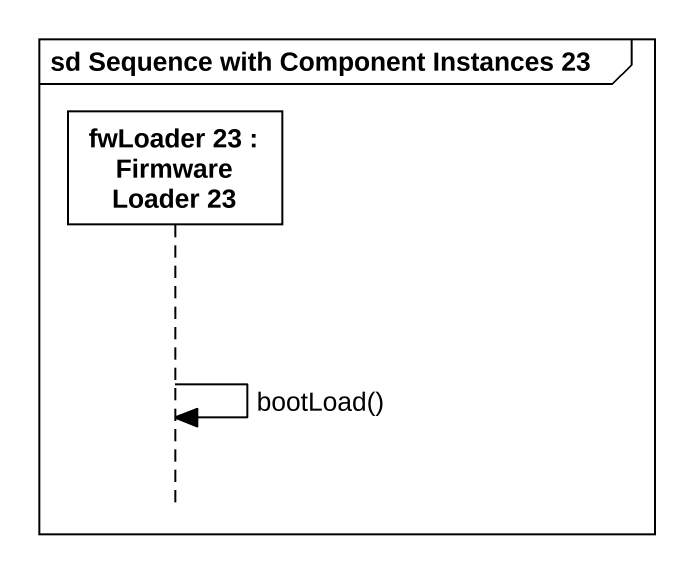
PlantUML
@startuml
mainframe sd Sequence with Component Instances 23
hide footbox
participant "fwLoader 23 : Firmware Loader 23" as fwLoader_23

fwLoader_23 -> fwLoader_23 : bootLoad()
@enduml
